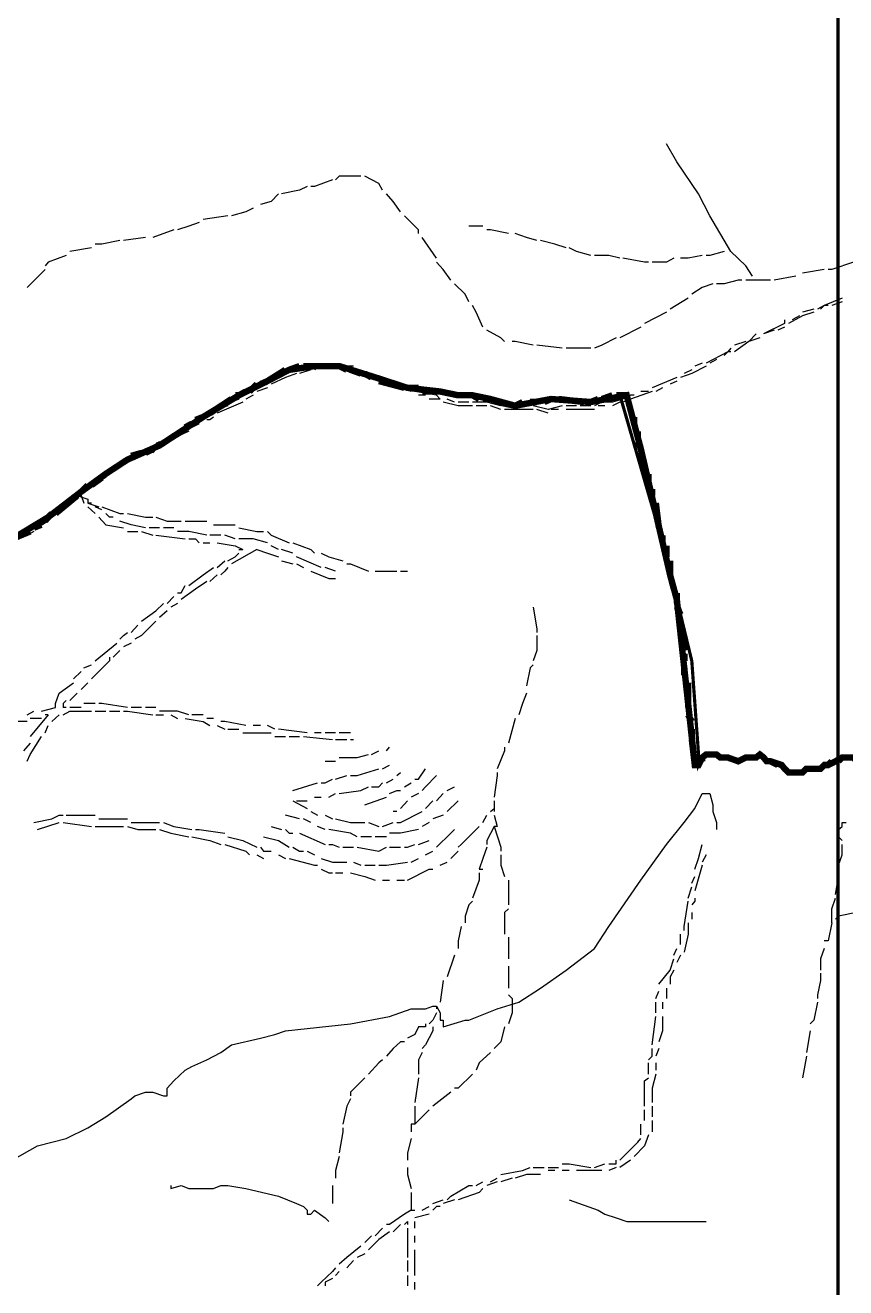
# Model space of a CAD drawing. Header units: millimetres. Extents: x -3588 to 75209, y -3737 to 38254.
# Drawn here: x 6299.4 to 6608.9, y 6913.6 to 7389.8 of the extents above; entities that cross this region are included whole.
import ezdxf

# ---------------------------------------------------------------- set-up
doc = ezdxf.new("R2010")
doc.units = ezdxf.units.MM
doc.layers.add('P', color=253, linetype='Continuous')

msp = doc.modelspace()

# ---------------------------------------------------------------- linework, layer by layer
at = {"layer": 'P'}
for points, const_width in [([(6605.975, -522.389), (6605.975, 8803.839)], 1.2), ([(6294.496, 7196.065), (6308.051, 7204.259), (6320.47, 7213.845), (6329.785, 7220.631), (6337.962, 7225.992), (6350.109, 7231.353), (6366.481, 7242.076), (6380.036, 7250.27), (6390.759, 7255.631), (6398.937, 7259.872), (6408.539, 7261.28), (6417.853, 7261.28), (6431.408, 7257.039), (6443.539, 7253.087), (6455.958, 7251.678), (6462.743, 7250.27), (6468.105, 7250.27), (6474.874, 7248.862), (6484.188, 7246.317), (6497.743, 7248.862), (6512.707, 7247.725), (6526.262, 7250.27), (6529.079, 7239.547), (6531.623, 7229.945), (6542.634, 7182.51), (6545.162, 7173.196), (6551.948, 7110.814), (6553.356, 7110.814), (6554.765, 7113.646), (6556.173, 7114.766), (6557.581, 7114.766), (6558.718, 7114.766), (6560.126, 7114.766), (6561.534, 7113.646), (6564.367, 7113.646), (6568.32, 7112.222), (6571.137, 7113.646), (6575.089, 7113.646), (6576.498, 7114.766), (6577.906, 7113.646), (6579.042, 7112.222), (6580.451, 7112.222), (6584.692, 7110.814), (6585.812, 7109.405), (6587.236, 7107.997), (6590.053, 7107.997), (6591.461, 7107.997), (6592.598, 7107.997), (6594.006, 7109.405), (6595.414, 7109.405), (6596.822, 7109.405), (6599.367, 7109.405), (6600.775, 7110.814), (6602.184, 7110.814), (6605.016, 7112.222), (6607.561, 7113.646), (6608.969, 7113.646), (6610.378, 7113.646)], 2.417), ([(6398.937, 7259.872), (6402.889, 7261.28)], 2.417), ([(6404.314, 7261.28), (6408.539, 7261.28)], 2.417), ([(6409.675, 7261.28), (6417.853, 7261.28), (6420.686, 7259.872)], 2.417), ([(6294.496, 7196.065), (6308.051, 7204.259), (6320.47, 7213.845), (6329.785, 7220.631), (6337.962, 7225.992), (6350.109, 7231.353), (6366.481, 7242.076), (6380.036, 7250.27), (6390.759, 7255.631), (6398.937, 7259.872), (6408.539, 7261.28), (6417.853, 7261.28), (6431.408, 7257.039), (6443.539, 7253.087), (6455.958, 7251.678), (6462.743, 7250.27), (6468.105, 7250.27), (6474.874, 7248.862), (6484.188, 7246.317), (6497.743, 7248.862), (6512.707, 7247.725), (6523.718, 7250.27), (6539.801, 7194.657), (6542.634, 7182.51), (6545.162, 7173.196), (6546.587, 7168.971), (6546.587, 7167.563), (6550.812, 7150.055), (6553.356, 7114.766), (6553.356, 7110.814), (6554.765, 7113.646), (6556.173, 7114.766), (6557.581, 7114.766), (6558.718, 7114.766), (6560.126, 7114.766), (6561.534, 7113.646), (6564.367, 7113.646), (6568.32, 7112.222), (6571.137, 7113.646), (6575.089, 7113.646), (6576.498, 7114.766), (6577.906, 7113.646), (6579.042, 7112.222), (6580.451, 7112.222), (6584.692, 7110.814), (6585.812, 7109.405), (6587.236, 7107.997), (6590.053, 7107.997), (6591.461, 7107.997), (6592.598, 7107.997), (6594.006, 7109.405), (6595.414, 7109.405), (6596.822, 7109.405), (6599.367, 7109.405), (6600.775, 7110.814), (6602.184, 7110.814), (6605.016, 7112.222), (6607.561, 7113.646), (6608.969, 7113.646), (6610.378, 7113.646)], 1.2), ([(6388.214, 7254.495), (6390.759, 7255.631), (6397.528, 7259.872)], 2.417), ([(6422.094, 7259.872), (6426.047, 7258.448)], 2.417), ([(6427.455, 7258.448), (6430, 7257.039)], 2.417), ([(6378.612, 7250.27), (6380.036, 7250.27), (6382.565, 7251.678)], 2.417), ([(6383.989, 7251.678), (6386.806, 7254.495)], 2.417), ([(6432.816, 7255.631), (6442.419, 7253.087)], 2.417), ([(6443.539, 7253.087), (6447.78, 7253.087)], 2.417), ([(6449.188, 7251.678), (6453.141, 7251.678)], 2.417), ([(6454.549, 7251.678), (6455.958, 7251.678), (6462.743, 7250.27), (6465.288, 7250.27)], 2.417), ([(6369.026, 7243.484), (6377.204, 7248.862)], 2.417), ([(6466.696, 7250.27), (6468.105, 7250.27), (6470.649, 7248.862)], 2.417), ([(6472.058, 7248.862), (6474.874, 7248.862)], 2.417), ([(6477.419, 7247.725), (6484.188, 7246.317), (6487.021, 7247.725)], 2.417), ([(6489.838, 7247.725), (6492.382, 7247.725)], 2.417), ([(6495.199, 7247.725), (6497.743, 7248.862)], 2.417), ([(6500.56, 7248.862), (6510.162, 7247.725)], 2.417), ([(6512.707, 7247.725), (6515.524, 7248.862)], 2.417), ([(6516.932, 7248.862), (6520.885, 7250.27)], 2.417), ([(6522.309, 7250.27), (6526.262, 7250.27), (6527.67, 7244.909)], 2.417), ([(6363.664, 7240.956), (6366.481, 7242.076)], 2.417), ([(6529.079, 7242.076), (6529.079, 7239.547)], 2.417), ([(6359.711, 7238.123), (6362.24, 7239.547)], 2.417), ([(6348.701, 7231.353), (6350.109, 7231.353), (6358.287, 7236.715)], 2.417), ([(6530.487, 7236.715), (6530.487, 7234.17)], 2.417), ([(6530.487, 7232.762), (6531.623, 7229.945), (6533.032, 7221.751)], 2.417), ([(6339.387, 7227.401), (6343.34, 7228.537)], 2.417), ([(6344.748, 7228.537), (6347.565, 7229.945)], 2.417), ([(6329.785, 7220.631), (6337.962, 7225.992)], 2.417), ([(6324.423, 7216.39), (6328.376, 7219.223)], 2.417), ([(6534.44, 7220.631), (6534.44, 7216.39)], 2.417), ([(6320.47, 7213.845), (6323.015, 7216.39)], 2.417), ([(6535.848, 7214.982), (6535.848, 7212.437)], 2.417), ([(6310.868, 7205.668), (6319.062, 7212.437)], 2.417), ([(6537.257, 7209.62), (6538.393, 7200.306)], 2.417), ([(6306.915, 7202.835), (6308.051, 7204.259), (6309.46, 7205.668)], 2.417), ([(6302.69, 7200.306), (6305.507, 7201.427)], 2.417), ([(6291.952, 7194.657), (6294.496, 7196.065), (6301.266, 7198.898)], 2.417), ([(6539.801, 7197.474), (6539.801, 7194.657)], 2.417), ([(6541.21, 7193.521), (6541.21, 7189.296)], 2.417), ([(6542.634, 7187.887), (6542.634, 7182.51), (6544.042, 7177.149)], 2.417), ([(6545.162, 7175.741), (6545.162, 7173.196), (6545.162, 7171.788)], 2.417), ([(6545.162, 7170.379), (6546.587, 7167.563)], 2.417), ([(6546.587, 7165.018), (6547.995, 7154.008)], 2.417), ([(6547.995, 7152.871), (6547.995, 7150.055)], 2.417), ([(6547.995, 7147.51), (6547.995, 7144.693)], 2.417), ([(6549.403, 7141.861), (6549.403, 7132.547)], 2.417), ([(6549.403, 7129.73), (6550.812, 7127.185)], 2.417), ([(6550.812, 7124.369), (6550.812, 7121.536)], 2.417), ([(6550.812, 7120.416), (6551.948, 7110.814), (6553.356, 7110.814)], 2.417), ([(6554.765, 7112.222), (6554.765, 7113.646), (6556.173, 7114.766)], 2.417), ([(6557.581, 7114.766), (6558.718, 7114.766), (6560.126, 7114.766), (6561.534, 7113.646)], 2.417), ([(6562.959, 7113.646), (6564.367, 7113.646), (6568.32, 7112.222), (6571.137, 7113.646), (6573.681, 7113.646)], 2.417), ([(6575.089, 7113.646), (6576.498, 7114.766), (6577.906, 7113.646)], 2.417), ([(6606.137, 7112.222), (6607.561, 7113.646), (6608.969, 7113.646), (6610.378, 7113.646), (6611.786, 7113.646), (6612.922, 7112.222), (6614.331, 7110.814)], 2.417), ([(6579.042, 7112.222), (6580.451, 7112.222), (6583.283, 7110.814)], 2.417), ([(6584.692, 7110.814), (6585.812, 7109.405), (6587.236, 7107.997), (6590.053, 7107.997), (6591.461, 7107.997), (6592.598, 7107.997), (6594.006, 7109.405)], 2.417), ([(6595.414, 7109.405), (6596.822, 7109.405), (6599.367, 7109.405)], 2.417), ([(6600.775, 7110.814), (6602.184, 7110.814), (6603.608, 7112.222)], 2.417)]:
    msp.add_lwpolyline(points, dxfattribs=dict(at, const_width=const_width))
for points in [[(6573.681, 7295.144), (6571.137, 7299.097), (6565.487, 7304.458), (6557.581, 7318.014), (6553.356, 7326.207), (6545.162, 7338.338), (6541.21, 7345.108)], [(6405.722, 7329.024), (6402.889, 7327.616), (6396.12, 7326.207)], [(6415.308, 7331.569), (6408.539, 7329.024), (6407.13, 7329.024)], [(6426.047, 7332.977), (6417.853, 7332.977), (6416.445, 7331.569)], [(6434.225, 7327.616), (6432.816, 7330.16), (6427.455, 7332.977)], [(6394.984, 7326.207), (6392.167, 7323.375), (6388.214, 7322.255)], [(6441.01, 7319.422), (6438.178, 7323.375), (6435.633, 7326.207)], [(6385.397, 7320.846), (6382.565, 7319.422), (6377.204, 7318.014)], [(6365.073, 7315.469), (6361.12, 7314.061), (6356.879, 7312.652)], [(6375.795, 7318.014), (6366.481, 7316.605)], [(6447.78, 7311.244), (6447.78, 7312.652), (6442.419, 7318.014)], [(6344.748, 7309.836), (6336.554, 7308.699)], [(6355.47, 7312.652), (6347.565, 7309.836)], [(6454.549, 7301.93), (6449.188, 7309.836)], [(6472.058, 7314.061), (6466.696, 7314.061)], [(6481.66, 7311.244), (6474.874, 7312.652), (6473.466, 7312.652)], [(6492.382, 7308.699), (6488.429, 7309.836), (6484.188, 7311.244)], [(6324.423, 7305.883), (6316.229, 7304.458)], [(6335.146, 7308.699), (6328.376, 7307.291), (6325.832, 7307.291)], [(6503.393, 7305.883), (6499.152, 7307.291), (6493.791, 7308.699)], [(6512.707, 7303.05), (6507.346, 7304.458), (6504.513, 7305.883)], [(6314.821, 7303.05), (6308.051, 7300.522), (6306.915, 7299.097)], [(6459.911, 7293.736), (6457.094, 7297.689), (6454.549, 7300.522)], [(6523.718, 7301.93), (6519.477, 7303.05), (6514.115, 7303.05)], [(6534.44, 7300.522), (6533.032, 7300.522), (6524.838, 7301.93)], [(6544.042, 7301.93), (6541.21, 7300.522), (6535.848, 7300.522)], [(6554.765, 7303.05), (6549.403, 7301.93), (6546.587, 7301.93)], [(6562.959, 7304.458), (6557.581, 7303.05), (6556.173, 7303.05)], [(6611.786, 7300.522), (6603.608, 7297.689), (6602.184, 7297.689)], [(6306.915, 7297.689), (6300.146, 7290.919)], [(6600.775, 7297.689), (6592.598, 7296.281)], [(6466.696, 7285.558), (6465.288, 7288.375), (6461.335, 7292.328)], [(6558.718, 7292.328), (6554.765, 7290.919), (6550.812, 7288.375)], [(6569.728, 7293.736), (6568.32, 7293.736), (6562.959, 7292.328), (6560.126, 7292.328)], [(6580.451, 7293.736), (6577.906, 7293.736), (6573.681, 7293.736), (6571.137, 7293.736)], [(6590.053, 7295.144), (6581.859, 7293.736)], [(6549.403, 7286.966), (6542.634, 7282.725)], [(6607.561, 7286.966), (6600.775, 7284.134), (6598.231, 7282.725)], [(6472.058, 7275.956), (6469.513, 7281.605), (6468.105, 7284.134)], [(6541.21, 7281.605), (6533.032, 7277.364)], [(6596.822, 7281.605), (6592.598, 7280.197), (6587.236, 7277.364)], [(6596.822, 7282.725), (6592.598, 7281.605)], [(6602.184, 7284.134), (6600.775, 7284.134), (6599.367, 7282.725)], [(6607.561, 7285.558), (6603.608, 7284.134)], [(6585.812, 7278.772), (6585.812, 7277.364), (6577.906, 7273.411)], [(6591.461, 7280.197), (6588.645, 7278.772)], [(6480.235, 7270.595), (6478.827, 7272.003), (6473.466, 7274.82)], [(6522.309, 7272.003), (6516.932, 7269.186), (6514.115, 7268.05)], [(6531.623, 7275.956), (6523.718, 7272.003)], [(6576.498, 7272.003), (6572.273, 7270.595), (6566.912, 7266.642)], [(6575.089, 7273.411), (6572.273, 7270.595)], [(6581.859, 7274.82), (6577.906, 7273.411)], [(6585.812, 7275.956), (6583.283, 7274.82)], [(6490.974, 7269.186), (6484.188, 7270.595), (6483.068, 7270.595)], [(6501.984, 7268.05), (6492.382, 7269.186)], [(6512.707, 7268.05), (6503.393, 7268.05)], [(6565.487, 7268.05), (6564.367, 7266.642), (6556.173, 7262.401)], [(6571.137, 7270.595), (6566.912, 7269.186)], [(6554.765, 7262.401), (6551.948, 7261.28)], [(6560.126, 7263.809), (6557.581, 7262.401)], [(6565.487, 7266.642), (6564.367, 7266.642), (6562.959, 7265.233)], [(6401.769, 7258.448), (6397.528, 7257.039), (6392.167, 7254.495)], [(6400.361, 7259.872), (6397.528, 7258.448)], [(6412.492, 7261.28), (6409.675, 7261.28), (6405.722, 7261.28), (6401.769, 7259.872)], [(6407.13, 7259.872), (6402.889, 7258.448)], [(6411.083, 7261.28), (6409.675, 7261.28), (6408.539, 7259.872)], [(6417.853, 7261.28), (6413.9, 7261.28)], [(6423.214, 7258.448), (6419.261, 7259.872), (6413.9, 7261.28)], [(6423.214, 7261.28), (6419.261, 7261.28)], [(6434.225, 7257.039), (6430, 7258.448), (6424.639, 7259.872)], [(6428.864, 7257.039), (6426.047, 7258.448)], [(6556.173, 7261.28), (6550.812, 7258.448), (6546.587, 7257.039)], [(6550.812, 7259.872), (6547.995, 7258.448)], [(6390.759, 7254.495), (6381.445, 7250.27)], [(6390.759, 7253.087), (6386.806, 7251.678)], [(6394.984, 7257.039), (6392.167, 7255.631)], [(6434.225, 7255.631), (6430, 7257.039)], [(6444.963, 7251.678), (6435.633, 7255.631)], [(6439.586, 7254.495), (6436.769, 7255.631)], [(6444.963, 7253.087), (6441.01, 7254.495)], [(6545.162, 7257.039), (6535.848, 7253.087)], [(6539.801, 7253.087), (6537.257, 7251.678)], [(6545.162, 7255.631), (6542.634, 7254.495)], [(6380.036, 7248.862), (6377.204, 7247.725)], [(6385.397, 7250.27), (6382.565, 7248.862)], [(6455.958, 7248.862), (6454.549, 7250.27), (6446.372, 7251.678)], [(6450.324, 7250.27), (6447.78, 7250.27)], [(6455.958, 7248.862), (6454.549, 7248.862), (6451.733, 7248.862)], [(6461.335, 7247.725), (6458.502, 7248.862)], [(6524.838, 7248.862), (6520.885, 7247.725), (6516.932, 7247.725), (6514.115, 7246.317)], [(6535.848, 7251.678), (6527.67, 7248.862), (6524.838, 7247.725)], [(6529.079, 7250.27), (6527.67, 7250.27), (6526.262, 7248.862)], [(6534.44, 7251.678), (6531.623, 7251.678)], [(6370.434, 7243.484), (6367.889, 7242.076), (6361.12, 7238.123)], [(6381.445, 7247.725), (6371.842, 7243.484)], [(6375.795, 7246.317), (6371.842, 7244.909)], [(6468.105, 7246.317), (6462.743, 7246.317), (6457.094, 7247.725)], [(6466.696, 7247.725), (6463.864, 7247.725), (6462.743, 7247.725)], [(6478.827, 7246.317), (6473.466, 7247.725), (6468.105, 7247.725)], [(6473.466, 7246.317), (6469.513, 7246.317)], [(6478.827, 7244.909), (6474.874, 7246.317)], [(6484.188, 7246.317), (6480.235, 7246.317)], [(6490.974, 7244.909), (6485.613, 7244.909), (6480.235, 7244.909)], [(6489.838, 7246.317), (6485.613, 7246.317)], [(6501.984, 7246.317), (6496.607, 7244.909), (6490.974, 7246.317)], [(6496.607, 7243.484), (6492.382, 7244.909)], [(6500.56, 7244.909), (6497.743, 7244.909)], [(6507.346, 7246.317), (6503.393, 7246.317)], [(6514.115, 7244.909), (6511.299, 7244.909), (6503.393, 7244.909)], [(6512.707, 7246.317), (6511.299, 7246.317), (6508.754, 7246.317)], [(6518.068, 7246.317), (6516.932, 7246.317), (6515.524, 7246.317)], [(6523.718, 7247.725), (6520.885, 7246.317)], [(6365.073, 7239.547), (6362.24, 7238.123)], [(6370.434, 7242.076), (6369.026, 7240.956), (6367.889, 7240.956)], [(6361.12, 7236.715), (6358.287, 7235.306), (6351.518, 7231.353)], [(6355.47, 7235.306), (6352.926, 7234.17)], [(6359.711, 7238.123), (6358.287, 7236.715), (6356.879, 7236.715)], [(6350.109, 7232.762), (6341.915, 7227.401)], [(6350.109, 7231.353), (6347.565, 7228.537)], [(6340.795, 7225.992), (6336.554, 7224.584), (6331.193, 7220.631)], [(6335.146, 7224.584), (6332.601, 7221.751)], [(6339.387, 7227.401), (6336.554, 7224.584)], [(6346.156, 7228.537), (6341.915, 7227.401)], [(6331.193, 7221.751), (6329.785, 7220.631), (6321.591, 7214.982)], [(6320.47, 7214.982), (6317.638, 7212.437)], [(6325.832, 7216.39), (6323.015, 7214.982)], [(6329.785, 7219.223), (6327.24, 7217.798)], [(6316.229, 7211.029), (6313.685, 7209.62)], [(6317.638, 7211.029), (6314.821, 7208.212)], [(6321.591, 7213.845), (6319.062, 7212.437)], [(6319.062, 7212.437), (6319.062, 7211.029)], [(6319.062, 7212.437), (6323.015, 7211.029), (6323.015, 7209.62)], [(6320.47, 7212.437), (6321.591, 7209.62)], [(6312.276, 7208.212), (6306.915, 7204.259), (6304.099, 7201.427)], [(6312.276, 7207.076), (6308.051, 7202.835), (6304.099, 7200.306)], [(6314.821, 7208.212), (6313.685, 7208.212)], [(6324.423, 7209.62), (6323.015, 7209.62)], [(6323.015, 7209.62), (6327.24, 7208.212)], [(6323.015, 7208.212), (6325.832, 7205.668)], [(6328.376, 7207.076), (6325.832, 7208.212)], [(6328.376, 7208.212), (6335.146, 7205.668), (6336.554, 7205.668)], [(6332.601, 7204.259), (6331.193, 7204.259), (6329.785, 7205.668)], [(6337.962, 7205.668), (6344.748, 7204.259), (6347.565, 7204.259)], [(6302.69, 7200.306), (6300.146, 7198.898)], [(6327.24, 7204.259), (6329.785, 7201.427), (6336.554, 7200.306)], [(6344.748, 7200.306), (6339.387, 7201.427), (6335.146, 7202.835)], [(6350.109, 7200.306), (6348.701, 7200.306), (6346.156, 7200.306)], [(6348.701, 7204.259), (6352.926, 7202.835), (6358.287, 7202.835)], [(6355.47, 7200.306), (6351.518, 7200.306)], [(6359.711, 7202.835), (6362.24, 7202.835), (6367.889, 7202.835)], [(6370.434, 7201.427), (6371.842, 7201.427), (6378.612, 7201.427)], [(6380.036, 7200.306), (6386.806, 7198.898), (6389.35, 7198.898)], [(6302.69, 7198.898), (6300.146, 7197.474)], [(6337.962, 7198.898), (6341.915, 7198.898)], [(6343.34, 7198.898), (6347.565, 7197.474)], [(6348.701, 7197.474), (6359.711, 7196.065)], [(6367.889, 7197.474), (6361.12, 7198.898), (6356.879, 7198.898)], [(6361.12, 7196.065), (6363.664, 7196.065), (6365.073, 7194.657)], [(6373.251, 7197.474), (6369.026, 7197.474)], [(6378.612, 7196.065), (6374.659, 7197.474)], [(6390.759, 7194.657), (6385.397, 7196.065), (6380.036, 7196.065)], [(6390.759, 7198.898), (6392.167, 7197.474), (6398.937, 7194.657)], [(6366.481, 7194.657), (6369.026, 7194.657)], [(6371.842, 7194.657), (6378.612, 7193.521), (6381.445, 7192.112)], [(6375.795, 7187.887), (6378.612, 7189.296), (6380.036, 7190.704)], [(6386.806, 7192.112), (6377.204, 7186.751)], [(6380.036, 7192.112), (6381.445, 7192.112)], [(6386.806, 7192.112), (6390.759, 7190.704), (6394.984, 7189.296)], [(6394.984, 7192.112), (6392.167, 7193.521)], [(6400.361, 7190.704), (6396.12, 7192.112)], [(6400.361, 7194.657), (6407.13, 7192.112), (6408.539, 7190.704)], [(6411.083, 7190.704), (6413.9, 7189.296), (6419.261, 7187.887)], [(6371.842, 7185.343), (6374.659, 7187.887)], [(6396.12, 7187.887), (6400.361, 7186.751)], [(6411.083, 7185.343), (6401.769, 7189.296)], [(6401.769, 7186.751), (6404.314, 7185.343)], [(6420.686, 7186.751), (6422.094, 7186.751), (6428.864, 7183.934)], [(6361.12, 7178.573), (6366.481, 7182.51), (6370.434, 7185.343)], [(6371.842, 7182.51), (6369.026, 7179.982)], [(6375.795, 7185.343), (6374.659, 7183.934), (6373.251, 7182.51)], [(6407.13, 7183.934), (6413.9, 7181.102), (6416.445, 7181.102)], [(6416.445, 7183.934), (6412.492, 7185.343)], [(6431.408, 7183.934), (6434.225, 7183.934), (6439.586, 7183.934)], [(6441.01, 7183.934), (6443.539, 7183.934)], [(6356.879, 7175.741), (6358.287, 7175.741), (6359.711, 7178.573)], [(6367.889, 7179.982), (6363.664, 7177.149), (6358.287, 7173.196)], [(6343.34, 7165.018), (6348.701, 7168.971), (6351.518, 7171.788)], [(6352.926, 7171.788), (6355.47, 7174.332)], [(6356.879, 7171.788), (6354.334, 7170.379)], [(6352.926, 7168.971), (6350.109, 7166.426)], [(6490.974, 7170.379), (6492.382, 7162.185), (6492.382, 7160.777)], [(6339.387, 7160.777), (6341.915, 7163.61)], [(6348.701, 7165.018), (6343.34, 7159.657), (6340.795, 7158.249)], [(6335.146, 7158.249), (6336.554, 7159.657), (6337.962, 7160.777)], [(6492.382, 7159.657), (6492.382, 7154.008), (6490.974, 7150.055)], [(6325.832, 7150.055), (6334.01, 7156.824)], [(6335.146, 7154.008), (6332.601, 7151.463)], [(6339.387, 7156.824), (6336.554, 7155.416)], [(6321.591, 7147.51), (6324.423, 7148.646)], [(6331.193, 7151.463), (6331.193, 7150.055), (6324.423, 7143.285)], [(6490.974, 7148.646), (6489.838, 7147.51), (6488.429, 7140.74)], [(6317.638, 7143.285), (6320.47, 7146.102)], [(6310.868, 7133.971), (6312.276, 7137.924), (6317.638, 7141.861)], [(6323.015, 7141.861), (6320.47, 7139.332)], [(6305.507, 7131.138), (6310.868, 7132.547), (6310.868, 7133.971)], [(6314.821, 7135.091), (6313.685, 7133.971)], [(6313.685, 7133.971), (6313.685, 7132.547)], [(6319.062, 7137.924), (6316.229, 7135.091)], [(6325.832, 7133.971), (6321.591, 7133.971)], [(6328.376, 7133.971), (6327.24, 7133.971)], [(6337.962, 7132.547), (6328.376, 7133.971)], [(6487.021, 7133.971), (6485.613, 7129.73)], [(6488.429, 7137.924), (6487.021, 7133.971)], [(6300.146, 7129.73), (6302.69, 7131.138)], [(6308.051, 7129.73), (6301.266, 7121.536)], [(6308.051, 7129.73), (6306.915, 7129.73)], [(6309.46, 7127.185), (6312.276, 7129.73)], [(6314.821, 7132.547), (6313.685, 7132.547)], [(6313.685, 7129.73), (6316.229, 7131.138), (6324.423, 7131.138)], [(6320.47, 7132.547), (6317.638, 7132.547), (6316.229, 7132.547)], [(6325.832, 7131.138), (6329.785, 7131.138)], [(6331.193, 7131.138), (6335.146, 7131.138)], [(6336.554, 7131.138), (6337.962, 7131.138), (6347.565, 7129.73)], [(6343.34, 7132.547), (6339.387, 7132.547)], [(6348.701, 7132.547), (6344.748, 7132.547)], [(6348.701, 7129.73), (6351.518, 7129.73)], [(6361.12, 7129.73), (6356.879, 7131.138), (6350.109, 7131.138)], [(6354.334, 7129.73), (6356.879, 7128.322)], [(6366.481, 7129.73), (6362.24, 7129.73)], [(6300.146, 7127.185), (6295.905, 7127.185)], [(6305.507, 7128.322), (6301.266, 7128.322)], [(6306.915, 7122.96), (6308.051, 7125.777)], [(6359.711, 7128.322), (6366.481, 7127.185), (6369.026, 7125.777)], [(6370.434, 7128.322), (6367.889, 7128.322)], [(6371.842, 7125.777), (6374.659, 7124.369)], [(6382.565, 7125.777), (6374.659, 7127.185), (6373.251, 7127.185)], [(6375.795, 7124.369), (6380.036, 7124.369)], [(6388.214, 7125.777), (6385.397, 7125.777)], [(6393.575, 7124.369), (6390.759, 7125.777)], [(6405.722, 7122.96), (6394.984, 7124.369)], [(6484.188, 7128.322), (6481.66, 7119.007)], [(6300.146, 7112.222), (6301.266, 7114.766), (6305.507, 7121.536)], [(6381.445, 7122.96), (6383.989, 7122.96), (6392.167, 7122.96)], [(6393.575, 7121.536), (6396.12, 7121.536), (6397.528, 7121.536)], [(6398.937, 7121.536), (6402.889, 7121.536)], [(6404.314, 7121.536), (6415.308, 7120.416)], [(6411.083, 7122.96), (6408.539, 7122.96)], [(6416.445, 7122.96), (6412.492, 7122.96)], [(6416.445, 7120.416), (6417.853, 7120.416), (6420.686, 7120.416)], [(6422.094, 7122.96), (6417.853, 7122.96)], [(6422.094, 7120.416), (6423.214, 7120.416)], [(6301.266, 7119.007), (6298.737, 7116.175)], [(6417.853, 7113.646), (6424.639, 7113.646), (6428.864, 7114.766)], [(6430, 7114.766), (6432.816, 7116.175)], [(6435.633, 7116.175), (6436.769, 7117.599)], [(6480.235, 7117.599), (6480.235, 7116.175), (6477.419, 7109.405)], [(6412.492, 7112.222), (6416.445, 7112.222)], [(6434.225, 7109.405), (6436.769, 7110.814)], [(6411.083, 7104.044), (6412.492, 7104.044), (6415.308, 7105.452)], [(6416.445, 7105.452), (6420.686, 7106.861)], [(6422.094, 7106.861), (6424.639, 7106.861), (6432.816, 7109.405)], [(6435.633, 7104.044), (6438.178, 7105.452)], [(6439.586, 7106.861), (6441.01, 7107.997)], [(6446.372, 7105.452), (6447.78, 7105.452), (6450.324, 7109.405)], [(6454.549, 7106.861), (6450.324, 7102.636), (6449.188, 7101.211)], [(6477.419, 7107.997), (6477.419, 7106.861), (6476.283, 7098.683)], [(6400.361, 7101.211), (6409.675, 7104.044)], [(6417.853, 7100.091), (6426.047, 7101.211), (6428.864, 7102.636)], [(6430, 7102.636), (6432.816, 7102.636), (6434.225, 7104.044)], [(6436.769, 7100.091), (6439.586, 7101.211), (6441.01, 7101.211)], [(6442.419, 7102.636), (6444.963, 7104.044)], [(6458.502, 7101.211), (6461.335, 7102.636)], [(6397.528, 7010.598), (6422.094, 7013.143), (6436.769, 7015.976), (6444.963, 7018.792), (6450.324, 7018.792), (6453.141, 7019.912), (6454.549, 7019.912), (6455.958, 7017.384), (6455.958, 7015.976), (6455.958, 7014.551), (6457.094, 7014.551), (6457.094, 7012.023), (6465.288, 7014.551), (6466.696, 7014.551), (6477.419, 7018.792), (6485.613, 7021.337), (6493.791, 7026.698), (6503.393, 7033.468), (6514.115, 7041.661), (6519.477, 7049.839), (6531.623, 7067.347), (6541.21, 7080.887), (6547.995, 7089.08), (6551.948, 7094.442), (6554.765, 7100.091), (6556.173, 7100.091), (6557.581, 7100.091), (6558.718, 7095.85), (6558.718, 7093.321), (6560.126, 7089.08), (6560.126, 7086.536)], [(6400.361, 7097.274), (6405.722, 7094.442)], [(6401.769, 7097.274), (6405.722, 7097.274)], [(6408.539, 7098.683), (6411.083, 7098.683)], [(6413.9, 7098.683), (6416.445, 7100.091)], [(6427.455, 7095.85), (6435.633, 7098.683)], [(6443.539, 7097.274), (6441.01, 7094.442)], [(6447.78, 7100.091), (6444.963, 7098.683)], [(6450.324, 7094.442), (6453.141, 7097.274)], [(6454.549, 7097.274), (6457.094, 7100.091)], [(6462.743, 7097.274), (6458.502, 7093.321)], [(6476.283, 7097.274), (6476.283, 7094.442)], [(6302.69, 7089.08), (6309.46, 7090.489), (6312.276, 7091.897), (6313.685, 7091.897)], [(6314.821, 7091.897), (6316.229, 7091.897), (6323.015, 7091.897), (6325.832, 7091.897)], [(6402.889, 7090.489), (6397.528, 7091.897)], [(6407.13, 7093.321), (6409.675, 7091.897)], [(6412.492, 7091.897), (6415.308, 7090.489)], [(6439.586, 7093.321), (6438.178, 7093.321)], [(6439.586, 7089.08), (6441.01, 7089.08), (6449.188, 7093.321)], [(6457.094, 7091.897), (6453.141, 7090.489)], [(6472.058, 7089.08), (6473.466, 7091.897)], [(6474.874, 7093.321), (6476.283, 7094.442)], [(6476.283, 7094.442), (6476.283, 7093.321)], [(6476.283, 7091.897), (6477.419, 7087.672), (6476.283, 7087.672)], [(6304.099, 7086.536), (6312.276, 7089.08)], [(6313.685, 7089.08), (6324.423, 7087.672)], [(6325.832, 7087.672), (6328.376, 7087.672), (6336.554, 7087.672)], [(6327.24, 7090.489), (6332.601, 7090.489), (6337.962, 7090.489)], [(6337.962, 7087.672), (6341.915, 7086.536)], [(6339.387, 7089.08), (6344.748, 7089.08), (6350.109, 7089.08)], [(6341.915, 7086.536), (6348.701, 7086.536)], [(6350.109, 7086.536), (6354.334, 7085.128), (6361.12, 7083.719)], [(6351.518, 7089.08), (6355.47, 7087.672), (6362.24, 7086.536)], [(6363.664, 7086.536), (6365.073, 7086.536), (6374.659, 7085.128)], [(6392.167, 7087.672), (6396.12, 7086.536)], [(6397.528, 7086.536), (6398.937, 7085.128), (6400.361, 7085.128)], [(6407.13, 7089.08), (6404.314, 7090.489)], [(6412.492, 7086.536), (6409.675, 7087.672)], [(6424.639, 7083.719), (6422.094, 7085.128), (6413.9, 7086.536)], [(6416.445, 7090.489), (6422.094, 7089.08), (6427.455, 7089.08)], [(6428.864, 7089.08), (6432.816, 7087.672)], [(6434.225, 7087.672), (6438.178, 7089.08)], [(6447.78, 7086.536), (6441.01, 7085.128), (6436.769, 7085.128)], [(6451.733, 7089.08), (6449.188, 7087.672)], [(6454.549, 7079.766), (6459.911, 7085.128), (6461.335, 7086.536)], [(6462.743, 7079.766), (6463.864, 7080.887), (6470.649, 7087.672)], [(6476.283, 7087.672), (6473.466, 7082.311), (6473.466, 7080.887)], [(6476.283, 7087.672), (6478.827, 7079.766), (6478.827, 7078.358)], [(6607.561, 7082.311), (6606.137, 7083.719), (6606.137, 7085.128), (6606.137, 7086.536), (6607.561, 7087.672), (6607.561, 7089.08), (6608.969, 7089.08)], [(6362.24, 7083.719), (6369.026, 7082.311), (6373.251, 7080.887)], [(6375.795, 7083.719), (6381.445, 7082.311), (6386.806, 7079.766)], [(6389.35, 7083.719), (6394.984, 7082.311), (6398.937, 7079.766)], [(6402.889, 7085.128), (6412.492, 7080.887)], [(6430, 7083.719), (6426.047, 7083.719)], [(6435.633, 7083.719), (6431.408, 7083.719)], [(6447.78, 7080.887), (6451.733, 7082.311)], [(6374.659, 7080.887), (6382.565, 7078.358), (6383.989, 7076.95)], [(6386.806, 7076.95), (6389.35, 7075.525)], [(6388.214, 7079.766), (6389.35, 7078.358)], [(6389.35, 7078.358), (6392.167, 7078.358)], [(6394.984, 7076.95), (6397.528, 7075.525)], [(6400.361, 7079.766), (6402.889, 7078.358), (6404.314, 7078.358)], [(6405.722, 7078.358), (6408.539, 7076.95)], [(6413.9, 7080.887), (6415.308, 7080.887), (6417.853, 7079.766)], [(6419.261, 7079.766), (6423.214, 7079.766)], [(6424.639, 7079.766), (6432.816, 7078.358), (6435.633, 7079.766)], [(6436.769, 7079.766), (6441.01, 7079.766)], [(6442.419, 7079.766), (6443.539, 7079.766), (6446.372, 7080.887)], [(6450.324, 7076.95), (6453.141, 7078.358)], [(6459.911, 7075.525), (6462.743, 7078.358)], [(6473.466, 7079.766), (6472.058, 7075.525), (6470.649, 7071.572), (6472.058, 7071.572)], [(6478.827, 7076.95), (6478.827, 7072.997), (6480.235, 7068.756)], [(6551.948, 7071.572), (6553.356, 7075.525), (6554.765, 7080.887)], [(6556.173, 7076.95), (6554.765, 7074.117)], [(6606.137, 7072.997), (6607.561, 7076.95), (6607.561, 7080.887)], [(6398.937, 7075.525), (6408.539, 7072.997), (6409.675, 7072.997)], [(6411.083, 7075.525), (6415.308, 7074.117), (6420.686, 7074.117)], [(6423.214, 7074.117), (6426.047, 7072.997)], [(6427.455, 7072.997), (6431.408, 7072.997)], [(6432.816, 7072.997), (6435.633, 7072.997), (6443.539, 7074.117)], [(6444.963, 7074.117), (6447.78, 7075.525)], [(6455.958, 7072.997), (6458.502, 7074.117)], [(6554.765, 7072.997), (6551.948, 7063.395)], [(6411.083, 7071.572), (6413.9, 7070.164), (6415.308, 7070.164)], [(6416.445, 7070.164), (6419.261, 7070.164)], [(6422.094, 7070.164), (6427.455, 7068.756), (6431.408, 7067.347)], [(6434.225, 7067.347), (6436.769, 7067.347)], [(6439.586, 7067.347), (6442.419, 7067.347)], [(6443.539, 7067.347), (6451.733, 7071.572), (6453.141, 7071.572)], [(6470.649, 7070.164), (6470.649, 7067.347), (6468.105, 7060.562)], [(6481.66, 7067.347), (6481.66, 7061.986), (6481.66, 7058.033)], [(6550.812, 7066.211), (6551.948, 7068.756)], [(6605.016, 7061.986), (6606.137, 7068.756), (6606.137, 7071.572)], [(6549.403, 7060.562), (6550.812, 7064.803)], [(6468.105, 7059.442), (6466.696, 7058.033), (6465.288, 7053.792), (6465.288, 7051.248)], [(6547.995, 7048.431), (6547.995, 7049.839), (6549.403, 7059.442)], [(6551.948, 7060.562), (6551.948, 7059.442), (6550.812, 7058.033)], [(6603.608, 7051.248), (6603.608, 7056.625), (6605.016, 7060.562)], [(6481.66, 7056.625), (6480.235, 7055.201), (6480.235, 7048.431), (6480.235, 7047.023)], [(6550.812, 7055.201), (6550.812, 7052.672)], [(6612.922, 7055.201), (6606.137, 7053.792), (6605.016, 7052.672)], [(6463.864, 7049.839), (6462.743, 7044.478), (6462.743, 7041.661)], [(6549.403, 7051.248), (6549.403, 7047.023), (6547.995, 7040.237)], [(6603.608, 7051.248), (6602.184, 7044.478), (6600.775, 7044.478)], [(6481.66, 7045.886), (6481.66, 7043.07), (6481.66, 7037.709)], [(6546.587, 7043.07), (6546.587, 7047.023)], [(6461.335, 7039.117), (6458.502, 7030.923)], [(6544.042, 7039.117), (6545.162, 7041.661)], [(6546.587, 7039.117), (6545.162, 7036.3)], [(6600.775, 7041.661), (6599.367, 7037.709), (6599.367, 7033.468)], [(6481.66, 7034.876), (6481.66, 7026.698)], [(6538.393, 7028.106), (6542.634, 7033.468), (6544.042, 7037.709)], [(6457.094, 7029.515), (6455.958, 7021.337)], [(6544.042, 7033.468), (6542.634, 7030.923)], [(6542.634, 7030.923), (6542.634, 7028.106)], [(6599.367, 7032.347), (6599.367, 7029.515), (6598.231, 7024.153), (6598.231, 7022.745)], [(6481.66, 7024.153), (6483.068, 7022.745), (6483.068, 7019.912)], [(6537.257, 7022.745), (6538.393, 7025.562)], [(6541.21, 7026.698), (6541.21, 7022.745)], [(6454.549, 7019.912), (6454.549, 7018.792)], [(6483.068, 7021.337), (6483.068, 7017.384), (6481.66, 7013.143)], [(6537.257, 7017.384), (6537.257, 7019.912), (6537.257, 7021.337)], [(6539.801, 7021.337), (6539.801, 7018.792)], [(6598.231, 7021.337), (6596.822, 7014.551), (6595.414, 7013.143)], [(6453.141, 7014.551), (6451.733, 7013.143)], [(6454.549, 7017.384), (6453.141, 7014.551)], [(6535.848, 7005.237), (6537.257, 7015.976)], [(6539.801, 7015.976), (6539.801, 7010.598), (6538.393, 7006.373)], [(6388.214, 7007.782), (6393.575, 7009.19), (6397.528, 7010.598)], [(6450.324, 7013.143), (6450.324, 7012.023), (6447.78, 7012.023), (6446.372, 7009.19), (6443.539, 7007.782)], [(6453.141, 7012.023), (6453.141, 7010.598), (6450.324, 7005.237), (6449.188, 7003.829)], [(6480.235, 7012.023), (6478.827, 7006.373), (6476.283, 7003.829)], [(6595.414, 7010.598), (6594.006, 7002.42)], [(6359.711, 6995.651), (6362.24, 6997.059), (6367.889, 6999.588), (6373.251, 7002.42), (6377.204, 7005.237), (6388.214, 7007.782)], [(6442.419, 7006.373), (6441.01, 7006.373), (6438.178, 7003.829), (6435.633, 7001.012)], [(6449.188, 7002.42), (6447.78, 6999.588), (6447.78, 6994.226)], [(6474.874, 7002.42), (6470.649, 6998.467), (6469.513, 6995.651)], [(6534.44, 6999.588), (6535.848, 7001.012), (6535.848, 7003.829)], [(6538.393, 7003.829), (6537.257, 7001.012)], [(6594.006, 7001.012), (6592.598, 6992.818)], [(6314.821, 6969.949), (6323.015, 6973.902), (6329.785, 6978.143), (6339.387, 6984.912), (6340.795, 6986.049), (6344.748, 6987.457), (6347.565, 6987.457), (6351.518, 6986.049), (6352.926, 6986.049), (6352.926, 6988.865), (6355.47, 6991.698), (6359.711, 6995.651)], [(6434.225, 6999.588), (6432.816, 6998.467), (6428.864, 6994.226)], [(6534.44, 6994.226), (6534.44, 6998.467)], [(6537.257, 6998.467), (6537.257, 6995.651)], [(6427.455, 6992.818), (6422.094, 6987.457), (6422.094, 6986.049)], [(6447.78, 6992.818), (6446.372, 6983.504)], [(6468.105, 6994.226), (6462.743, 6988.865), (6461.335, 6988.865)], [(6533.032, 6982.096), (6533.032, 6991.698), (6534.44, 6992.818)], [(6537.257, 6994.226), (6535.848, 6988.865), (6535.848, 6983.504)], [(6459.911, 6987.457), (6453.141, 6982.096)], [(6422.094, 6984.912), (6420.686, 6982.096), (6419.261, 6975.326)], [(6446.372, 6982.096), (6446.372, 6975.326)], [(6535.848, 6982.096), (6535.848, 6979.263), (6535.848, 6978.143)], [(6451.733, 6980.687), (6446.372, 6975.326)], [(6533.032, 6976.734), (6533.032, 6980.687)], [(6535.848, 6976.734), (6535.848, 6972.493)], [(6121.176, 6964.588), (6126.537, 6968.541), (6133.307, 6971.373), (6142.909, 6973.902), (6153.632, 6973.902), (6165.778, 6973.902), (6179.318, 6971.373), (6191.464, 6969.949), (6218.559, 6963.179), (6241.716, 6957.818), (6249.894, 6957.818), (6263.449, 6958.938), (6265.978, 6958.938), (6273.035, 6958.938), (6280.941, 6960.363), (6287.727, 6960.363), (6294.496, 6961.771), (6304.099, 6967.132), (6314.821, 6969.949)], [(6419.261, 6973.902), (6419.261, 6972.493), (6417.853, 6964.588)], [(6446.372, 6975.326), (6444.963, 6975.326), (6444.963, 6972.493)], [(6531.623, 6971.373), (6531.623, 6975.326)], [(6444.963, 6969.949), (6443.539, 6964.588), (6443.539, 6961.771)], [(6523.718, 6961.771), (6527.67, 6965.724), (6530.487, 6968.541), (6531.623, 6969.949)], [(6534.44, 6971.373), (6533.032, 6967.132), (6529.079, 6963.179)], [(6417.853, 6963.179), (6416.445, 6957.818), (6416.445, 6955.001)], [(6443.539, 6958.938), (6443.539, 6956.41), (6444.963, 6951.048)], [(6478.827, 6956.41), (6487.021, 6957.818), (6489.838, 6958.938)], [(6490.974, 6958.938), (6495.199, 6958.938)], [(6496.607, 6958.938), (6497.743, 6958.938), (6500.56, 6958.938)], [(6499.152, 6957.818), (6497.743, 6957.818), (6496.607, 6957.818)], [(6501.984, 6960.363), (6504.513, 6960.363), (6512.707, 6958.938)], [(6504.513, 6957.818), (6501.984, 6957.818)], [(6516.932, 6957.818), (6507.346, 6957.818)], [(6514.115, 6958.938), (6518.068, 6960.363)], [(6519.477, 6960.363), (6522.309, 6960.363), (6522.309, 6961.771)], [(6522.309, 6958.938), (6519.477, 6957.818)], [(6527.67, 6961.771), (6523.718, 6958.938)], [(6469.513, 6952.169), (6472.058, 6953.577)], [(6477.419, 6953.577), (6473.466, 6952.169)], [(6474.874, 6953.577), (6477.419, 6955.001)], [(6483.068, 6955.001), (6478.827, 6953.577)], [(6493.791, 6956.41), (6488.429, 6956.41), (6484.188, 6955.001)], [(6354.334, 6952.169), (6354.334, 6951.048), (6358.287, 6952.169), (6361.12, 6951.048), (6365.073, 6951.048), (6370.434, 6951.048), (6373.251, 6952.169), (6375.795, 6952.169), (6382.565, 6951.048), (6394.984, 6948.216), (6401.769, 6945.399), (6404.314, 6944.263), (6405.722, 6942.855), (6405.722, 6941.446), (6407.13, 6941.446), (6408.539, 6942.855), (6412.492, 6940.038), (6413.9, 6938.614)], [(6415.308, 6952.169), (6415.308, 6949.624), (6415.308, 6945.399)], [(6444.963, 6949.624), (6444.963, 6942.855)], [(6458.502, 6946.807), (6459.911, 6948.216), (6466.696, 6952.169), (6468.105, 6952.169)], [(6472.058, 6951.048), (6470.649, 6949.624), (6462.743, 6946.807)], [(6449.188, 6942.855), (6451.733, 6944.263)], [(6453.141, 6945.399), (6457.094, 6946.807)], [(6455.958, 6944.263), (6454.549, 6944.263), (6453.141, 6942.855)], [(6461.335, 6946.807), (6457.094, 6945.399)], [(6504.513, 6946.807), (6515.524, 6942.855), (6518.068, 6941.446), (6522.309, 6940.038), (6526.262, 6938.614)], [(6444.963, 6942.855), (6442.419, 6941.446), (6436.769, 6937.493), (6435.633, 6937.493)], [(6443.539, 6938.614), (6442.419, 6937.493)], [(6443.539, 6938.614), (6443.539, 6937.493)], [(6444.963, 6942.855), (6446.372, 6942.855)], [(6451.733, 6941.446), (6446.372, 6940.038)], [(6446.372, 6936.085), (6446.372, 6938.614)], [(6526.262, 6938.614), (6556.173, 6938.614)], [(6436.769, 6934.677), (6432.816, 6931.844), (6428.864, 6927.891)], [(6434.225, 6936.085), (6431.408, 6933.252)], [(6441.01, 6937.493), (6438.178, 6934.677)], [(6443.539, 6936.085), (6443.539, 6929.299), (6443.539, 6925.074)], [(6426.047, 6929.299), (6420.686, 6925.074), (6417.853, 6922.53)], [(6430, 6933.252), (6427.455, 6930.724)], [(6446.372, 6930.724), (6446.372, 6933.252)], [(6427.455, 6926.483), (6424.639, 6925.074)], [(6446.372, 6918.289), (6446.372, 6919.713), (6446.372, 6927.891)], [(6415.308, 6919.713), (6411.083, 6915.76), (6409.675, 6914.352)], [(6416.445, 6921.122), (6415.308, 6919.713)], [(6417.853, 6919.713), (6416.445, 6918.289)], [(6423.214, 6923.938), (6420.686, 6921.122)], [(6443.539, 6923.938), (6443.539, 6919.713)], [(6415.308, 6917.169), (6412.492, 6915.76), (6412.492, 6914.352)], [(6443.539, 6918.289), (6443.539, 6915.76), (6443.539, 6914.352)], [(6446.372, 6912.928), (6446.372, 6915.76)]]:
    msp.add_lwpolyline(points, dxfattribs=at)

doc.saveas('drawing.dxf')
